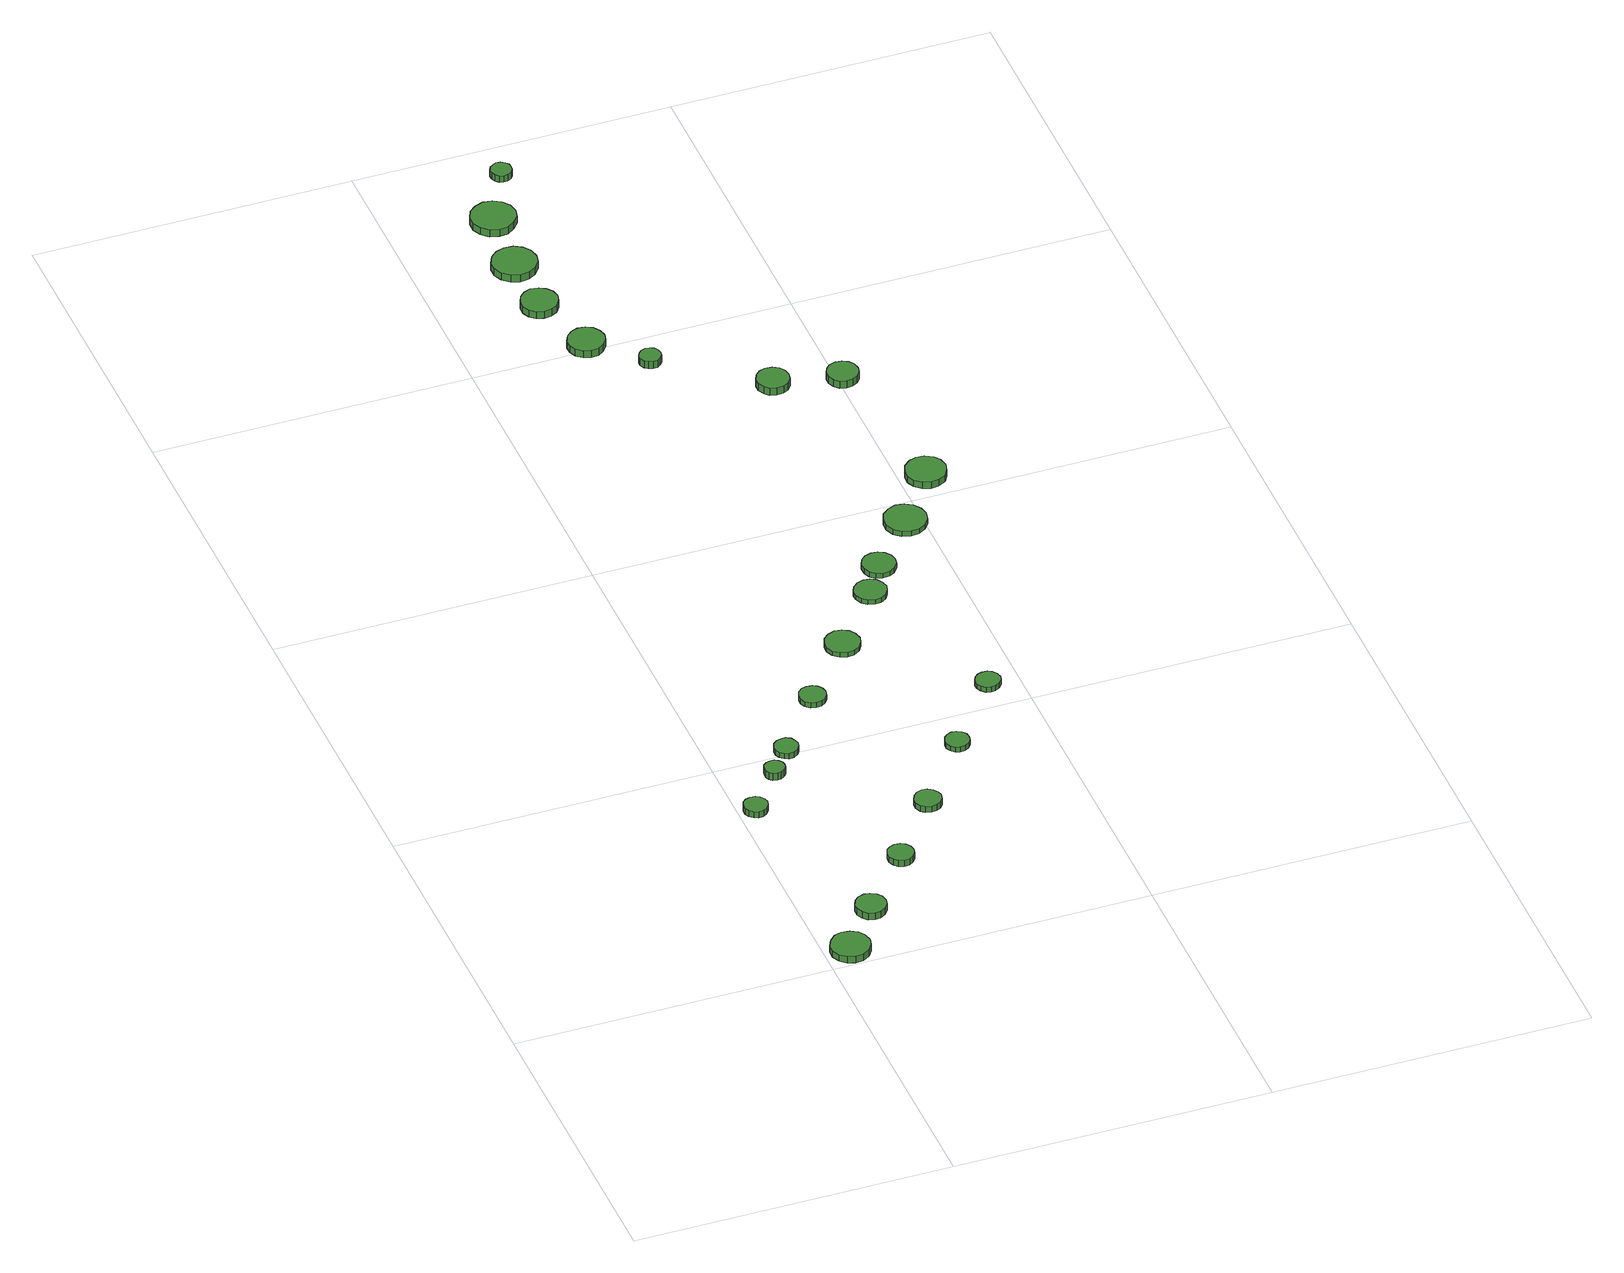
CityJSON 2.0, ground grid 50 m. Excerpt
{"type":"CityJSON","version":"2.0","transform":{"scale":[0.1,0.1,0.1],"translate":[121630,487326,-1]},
"CityObjects":{
"tree1":{"type":"SolitaryVegetationObject","attributes":{"function":"something"},"geometry":[{"type":"MultiSurface","lod":"1","boundaries":[[[0,1,2,3,4,5,6,7,8,9,10,11,12,13,14]],[[15,16,17,18,19,20,21,22,23,24,25,26,27,28,29]],[[0,29,28,1]],[[1,28,27,2]],[[2,27,26,3]],[[3,26,25,4]],[[4,25,24,5]],[[5,24,23,6]],[[6,23,22,7]],[[7,22,21,8]],[[8,21,20,9]],[[9,20,19,10]],[[10,19,18,11]],[[11,18,17,12]],[[12,17,16,13]],[[13,16,15,14]],[[14,15,29,0]]]}]},
"tree2":{"type":"SolitaryVegetationObject","attributes":{"function":"something"},"geometry":[{"type":"MultiSurface","lod":"1","boundaries":[[[30,31,32,33,34,35,36,37,38,39,40,41,42,43,44]],[[45,46,47,48,49,50,51,52,53,54,55,56,57,58,59]],[[30,59,58,31]],[[31,58,57,32]],[[32,57,56,33]],[[33,56,55,34]],[[34,55,54,35]],[[35,54,53,36]],[[36,53,52,37]],[[37,52,51,38]],[[38,51,50,39]],[[39,50,49,40]],[[40,49,48,41]],[[41,48,47,42]],[[42,47,46,43]],[[43,46,45,44]],[[44,45,59,30]]]}]},
"tree3":{"type":"SolitaryVegetationObject","attributes":{"function":"something"},"geometry":[{"type":"MultiSurface","lod":"1","boundaries":[[[60,61,62,63,64,65,66,67,68,69,70,71,72,73,74]],[[75,76,77,78,79,80,81,82,83,84,85,86,87,88,89]],[[60,89,88,61]],[[61,88,87,62]],[[62,87,86,63]],[[63,86,85,64]],[[64,85,84,65]],[[65,84,83,66]],[[66,83,82,67]],[[67,82,81,68]],[[68,81,80,69]],[[69,80,79,70]],[[70,79,78,71]],[[71,78,77,72]],[[72,77,76,73]],[[73,76,75,74]],[[74,75,89,60]]]}]},
"tree4":{"type":"SolitaryVegetationObject","attributes":{"function":"something"},"geometry":[{"type":"MultiSurface","lod":"1","boundaries":[[[90,91,92,93,94,95,96,97,98,99,100,101,102,103,104]],[[105,106,107,108,109,110,111,112,113,114,115,116,117,118,119]],[[90,119,118,91]],[[91,118,117,92]],[[92,117,116,93]],[[93,116,115,94]],[[94,115,114,95]],[[95,114,113,96]],[[96,113,112,97]],[[97,112,111,98]],[[98,111,110,99]],[[99,110,109,100]],[[100,109,108,101]],[[101,108,107,102]],[[102,107,106,103]],[[103,106,105,104]],[[104,105,119,90]]]}]},
"tree5":{"type":"SolitaryVegetationObject","attributes":{"function":"something"},"geometry":[{"type":"MultiSurface","lod":"1","boundaries":[[[120,121,122,123,124,125,126,127,128,129,130,131,132,133,134]],[[135,136,137,138,139,140,141,142,143,144,145,146,147,148,149]],[[120,149,148,121]],[[121,148,147,122]],[[122,147,146,123]],[[123,146,145,124]],[[124,145,144,125]],[[125,144,143,126]],[[126,143,142,127]],[[127,142,141,128]],[[128,141,140,129]],[[129,140,139,130]],[[130,139,138,131]],[[131,138,137,132]],[[132,137,136,133]],[[133,136,135,134]],[[134,135,149,120]]]}]},
"tree6":{"type":"SolitaryVegetationObject","attributes":{"function":"something"},"geometry":[{"type":"MultiSurface","lod":"1","boundaries":[[[150,151,152,153,154,155,156,157,158,159,160,161,162,163,164]],[[165,166,167,168,169,170,171,172,173,174,175,176,177,178,179]],[[150,179,178,151]],[[151,178,177,152]],[[152,177,176,153]],[[153,176,175,154]],[[154,175,174,155]],[[155,174,173,156]],[[156,173,172,157]],[[157,172,171,158]],[[158,171,170,159]],[[159,170,169,160]],[[160,169,168,161]],[[161,168,167,162]],[[162,167,166,163]],[[163,166,165,164]],[[164,165,179,150]]]}]},
"tree7":{"type":"SolitaryVegetationObject","attributes":{"function":"something"},"geometry":[{"type":"MultiSurface","lod":"1","boundaries":[[[180,181,182,183,184,185,186,187,188,189,190,191,192,193,194]],[[195,196,197,198,199,200,201,202,203,204,205,206,207,208,209]],[[180,209,208,181]],[[181,208,207,182]],[[182,207,206,183]],[[183,206,205,184]],[[184,205,204,185]],[[185,204,203,186]],[[186,203,202,187]],[[187,202,201,188]],[[188,201,200,189]],[[189,200,199,190]],[[190,199,198,191]],[[191,198,197,192]],[[192,197,196,193]],[[193,196,195,194]],[[194,195,209,180]]]}]},
"tree8":{"type":"SolitaryVegetationObject","attributes":{"function":"something"},"geometry":[{"type":"MultiSurface","lod":"1","boundaries":[[[210,211,212,213,214,215,216,217,218,219,220,221,222,223,224]],[[225,226,227,228,229,230,231,232,233,234,235,236,237,238,239]],[[210,239,238,211]],[[211,238,237,212]],[[212,237,236,213]],[[213,236,235,214]],[[214,235,234,215]],[[215,234,233,216]],[[216,233,232,217]],[[217,232,231,218]],[[218,231,230,219]],[[219,230,229,220]],[[220,229,228,221]],[[221,228,227,222]],[[222,227,226,223]],[[223,226,225,224]],[[224,225,239,210]]]}]},
"tree9":{"type":"SolitaryVegetationObject","attributes":{"function":"something"},"geometry":[{"type":"MultiSurface","lod":"1","boundaries":[[[240,241,242,243,244,245,246,247,248,249,250,251,252,253,254]],[[255,256,257,258,259,260,261,262,263,264,265,266,267,268,269]],[[240,269,268,241]],[[241,268,267,242]],[[242,267,266,243]],[[243,266,265,244]],[[244,265,264,245]],[[245,264,263,246]],[[246,263,262,247]],[[247,262,261,248]],[[248,261,260,249]],[[249,260,259,250]],[[250,259,258,251]],[[251,258,257,252]],[[252,257,256,253]],[[253,256,255,254]],[[254,255,269,240]]]}]},
"tree10":{"type":"SolitaryVegetationObject","attributes":{"function":"something"},"geometry":[{"type":"MultiSurface","lod":"1","boundaries":[[[270,271,272,273,274,275,276,277,278,279,280,281,282,283,284]],[[285,286,287,288,289,290,291,292,293,294,295,296,297,298,299]],[[270,299,298,271]],[[271,298,297,272]],[[272,297,296,273]],[[273,296,295,274]],[[274,295,294,275]],[[275,294,293,276]],[[276,293,292,277]],[[277,292,291,278]],[[278,291,290,279]],[[279,290,289,280]],[[280,289,288,281]],[[281,288,287,282]],[[282,287,286,283]],[[283,286,285,284]],[[284,285,299,270]]]}]},
"tree11":{"type":"SolitaryVegetationObject","attributes":{"function":"something"},"geometry":[{"type":"MultiSurface","lod":"1","boundaries":[[[300,301,302,303,304,305,306,307,308,309,310,311,312,313,314]],[[315,316,317,318,319,320,321,322,323,324,325,326,327,328,329]],[[300,329,328,301]],[[301,328,327,302]],[[302,327,326,303]],[[303,326,325,304]],[[304,325,324,305]],[[305,324,323,306]],[[306,323,322,307]],[[307,322,321,308]],[[308,321,320,309]],[[309,320,319,310]],[[310,319,318,311]],[[311,318,317,312]],[[312,317,316,313]],[[313,316,315,314]],[[314,315,329,300]]]}]},
"tree12":{"type":"SolitaryVegetationObject","attributes":{"function":"something"},"geometry":[{"type":"MultiSurface","lod":"1","boundaries":[[[330,331,332,333,334,335,336,337,338,339,340,341,342,343,344]],[[345,346,347,348,349,350,351,352,353,354,355,356,357,358,359]],[[330,359,358,331]],[[331,358,357,332]],[[332,357,356,333]],[[333,356,355,334]],[[334,355,354,335]],[[335,354,353,336]],[[336,353,352,337]],[[337,352,351,338]],[[338,351,350,339]],[[339,350,349,340]],[[340,349,348,341]],[[341,348,347,342]],[[342,347,346,343]],[[343,346,345,344]],[[344,345,359,330]]]}]},
"tree13":{"type":"SolitaryVegetationObject","attributes":{"function":"something"},"geometry":[{"type":"MultiSurface","lod":"1","boundaries":[[[360,361,362,363,364,365,366,367,368,369,370,371,372,373,374]],[[375,376,377,378,379,380,381,382,383,384,385,386,387,388,389]],[[360,389,388,361]],[[361,388,387,362]],[[362,387,386,363]],[[363,386,385,364]],[[364,385,384,365]],[[365,384,383,366]],[[366,383,382,367]],[[367,382,381,368]],[[368,381,380,369]],[[369,380,379,370]],[[370,379,378,371]],[[371,378,377,372]],[[372,377,376,373]],[[373,376,375,374]],[[374,375,389,360]]]}]},
"tree14":{"type":"SolitaryVegetationObject","attributes":{"function":"something"},"geometry":[{"type":"MultiSurface","lod":"1","boundaries":[[[390,391,392,393,394,395,396,397,398,399,400,401,402,403,404]],[[405,406,407,408,409,410,411,412,413,414,415,416,417,418,419]],[[390,419,418,391]],[[391,418,417,392]],[[392,417,416,393]],[[393,416,415,394]],[[394,415,414,395]],[[395,414,413,396]],[[396,413,412,397]],[[397,412,411,398]],[[398,411,410,399]],[[399,410,409,400]],[[400,409,408,401]],[[401,408,407,402]],[[402,407,406,403]],[[403,406,405,404]],[[404,405,419,390]]]}]},
"tree15":{"type":"SolitaryVegetationObject","attributes":{"function":"something"},"geometry":[{"type":"MultiSurface","lod":"1","boundaries":[[[420,421,422,423,424,425,426,427,428,429,430,431,432,433,434]],[[435,436,437,438,439,440,441,442,443,444,445,446,447,448,449]],[[420,449,448,421]],[[421,448,447,422]],[[422,447,446,423]],[[423,446,445,424]],[[424,445,444,425]],[[425,444,443,426]],[[426,443,442,427]],[[427,442,441,428]],[[428,441,440,429]],[[429,440,439,430]],[[430,439,438,431]],[[431,438,437,432]],[[432,437,436,433]],[[433,436,435,434]],[[434,435,449,420]]]}]},
"tree16":{"type":"SolitaryVegetationObject","attributes":{"function":"something"},"geometry":[{"type":"MultiSurface","lod":"1","boundaries":[[[450,451,452,453,454,455,456,457,458,459,460,461,462,463,464]],[[465,466,467,468,469,470,471,472,473,474,475,476,477,478,479]],[[450,479,478,451]],[[451,478,477,452]],[[452,477,476,453]],[[453,476,475,454]],[[454,475,474,455]],[[455,474,473,456]],[[456,473,472,457]],[[457,472,471,458]],[[458,471,470,459]],[[459,470,469,460]],[[460,469,468,461]],[[461,468,467,462]],[[462,467,466,463]],[[463,466,465,464]],[[464,465,479,450]]]}]},
"tree17":{"type":"SolitaryVegetationObject","attributes":{"function":"something"},"geometry":[{"type":"MultiSurface","lod":"1","boundaries":[[[480,481,482,483,484,485,486,487,488,489,490,491,492,493,494]],[[495,496,497,498,499,500,501,502,503,504,505,506,507,508,509]],[[480,509,508,481]],[[481,508,507,482]],[[482,507,506,483]],[[483,506,505,484]],[[484,505,504,485]],[[485,504,503,486]],[[486,503,502,487]],[[487,502,501,488]],[[488,501,500,489]],[[489,500,499,490]],[[490,499,498,491]],[[491,498,497,492]],[[492,497,496,493]],[[493,496,495,494]],[[494,495,509,480]]]}]},
"tree18":{"type":"SolitaryVegetationObject","attributes":{"function":"something"},"geometry":[{"type":"MultiSurface","lod":"1","boundaries":[[[510,511,512,513,514,515,516,517,518,519,520,521,522,523,524]],[[525,526,527,528,529,530,531,532,533,534,535,536,537,538,539]],[[510,539,538,511]],[[511,538,537,512]],[[512,537,536,513]],[[513,536,535,514]],[[514,535,534,515]],[[515,534,533,516]],[[516,533,532,517]],[[517,532,531,518]],[[518,531,530,519]],[[519,530,529,520]],[[520,529,528,521]],[[521,528,527,522]],[[522,527,526,523]],[[523,526,525,524]],[[524,525,539,510]]]}]},
"tree19":{"type":"SolitaryVegetationObject","attributes":{"function":"something"},"geometry":[{"type":"MultiSurface","lod":"1","boundaries":[[[540,541,542,543,544,545,546,547,548,549,550,551,552,553,554]],[[555,556,557,558,559,560,561,562,563,564,565,566,567,568,569]],[[540,569,568,541]],[[541,568,567,542]],[[542,567,566,543]],[[543,566,565,544]],[[544,565,564,545]],[[545,564,563,546]],[[546,563,562,547]],[[547,562,561,548]],[[548,561,560,549]],[[549,560,559,550]],[[550,559,558,551]],[[551,558,557,552]],[[552,557,556,553]],[[553,556,555,554]],[[554,555,569,540]]]}]},
"tree20":{"type":"SolitaryVegetationObject","attributes":{"function":"something"},"geometry":[{"type":"MultiSurface","lod":"1","boundaries":[[[570,571,572,573,574,575,576,577,578,579,580,581,582,583,584]],[[585,586,587,588,589,590,591,592,593,594,595,596,597,598,599]],[[570,599,598,571]],[[571,598,597,572]],[[572,597,596,573]],[[573,596,595,574]],[[574,595,594,575]],[[575,594,593,576]],[[576,593,592,577]],[[577,592,591,578]],[[578,591,590,579]],[[579,590,589,580]],[[580,589,588,581]],[[581,588,587,582]],[[582,587,586,583]],[[583,586,585,584]],[[584,585,599,570]]]}]},
"tree21":{"type":"SolitaryVegetationObject","attributes":{"function":"something"},"geometry":[{"type":"MultiSurface","lod":"1","boundaries":[[[600,601,602,603,604,605,606,607,608,609,610,611,612,613,614]],[[615,616,617,618,619,620,621,622,623,624,625,626,627,628,629]],[[600,629,628,601]],[[601,628,627,602]],[[602,627,626,603]],[[603,626,625,604]],[[604,625,624,605]],[[605,624,623,606]],[[606,623,622,607]],[[607,622,621,608]],[[608,621,620,609]],[[609,620,619,610]],[[610,619,618,611]],[[611,618,617,612]],[[612,617,616,613]],[[613,616,615,614]],[[614,615,629,600]]]}]},
"tree22":{"type":"SolitaryVegetationObject","attributes":{"function":"something"},"geometry":[{"type":"MultiSurface","lod":"1","boundaries":[[[630,631,632,633,634,635,636,637,638,639,640,641,642,643,644]],[[645,646,647,648,649,650,651,652,653,654,655,656,657,658,659]],[[630,659,658,631]],[[631,658,657,632]],[[632,657,656,633]],[[633,656,655,634]],[[634,655,654,635]],[[635,654,653,636]],[[636,653,652,637]],[[637,652,651,638]],[[638,651,650,639]],[[639,650,649,640]],[[640,649,648,641]],[[641,648,647,642]],[[642,647,646,643]],[[643,646,645,644]],[[644,645,659,630]]]}]},
"tree23":{"type":"SolitaryVegetationObject","attributes":{"function":"something"},"geometry":[{"type":"MultiSurface","lod":"1","boundaries":[[[660,661,662,663,664,665,666,667,668,669,670,671,672,673,674]],[[675,676,677,678,679,680,681,682,683,684,685,686,687,688,689]],[[660,689,688,661]],[[661,688,687,662]],[[662,687,686,663]],[[663,686,685,664]],[[664,685,684,665]],[[665,684,683,666]],[[666,683,682,667]],[[667,682,681,668]],[[668,681,680,669]],[[669,680,679,670]],[[670,679,678,671]],[[671,678,677,672]],[[672,677,676,673]],[[673,676,675,674]],[[674,675,689,660]]]}]}
},
"vertices":[
[71,33,18],[68,46,18],[61,56,18],[50,62,18],[37,64,18],[25,60,18],[16,51,18],[10,40,18],[10,27,18],[16,15,18],[25,7,18],[37,3,18],[50,4,18],[61,11,18],[68,21,18],[68,21,6],[61,11,6],[50,4,6],[37,3,6],[25,7,6],[16,15,6],[10,27,6],[10,40,6],[16,51,6],[25,60,6],[37,64,6],[50,62,6],[61,56,6],[68,46,6],[71,33,6],
[126,113,18],[124,123,18],[118,131,18],[109,136,18],[100,137,18],[90,134,18],[83,127,18],[79,118,18],[79,108,18],[83,99,18],[90,92,18],[100,89,18],[109,90,18],[118,95,18],[124,103,18],[124,103,6],[118,95,6],[109,90,6],[100,89,6],[90,92,6],[83,99,6],[79,108,6],[79,118,6],[83,127,6],[90,134,6],[100,137,6],[109,136,6],[118,131,6],[124,123,6],[126,113,6],
[46,393,18],[44,400,18],[39,407,18],[33,410,18],[25,411,18],[18,409,18],[12,404,18],[9,397,18],[9,389,18],[12,382,18],[18,377,18],[25,374,18],[33,375,18],[39,379,18],[44,385,18],[44,385,7],[39,379,7],[33,375,7],[25,374,7],[18,377,7],[12,382,7],[9,389,7],[9,397,7],[12,404,7],[18,409,7],[25,411,7],[33,410,7],[39,407,7],[44,400,7],[46,393,7],
[99,463,21],[98,469,21],[94,474,21],[88,478,21],[82,478,21],[75,476,21],[70,472,21],[68,466,21],[68,459,21],[70,453,21],[75,449,21],[82,447,21],[88,447,21],[94,451,21],[98,456,21],[98,456,8],[94,451,8],[88,447,8],[82,447,8],[75,449,8],[70,453,8],[68,459,8],[68,466,8],[70,472,8],[75,476,8],[82,478,8],[88,478,8],[94,474,8],[98,469,8],[99,463,8],
[207,213,17],[205,221,17],[200,228,17],[193,232,17],[184,233,17],[176,230,17],[170,225,17],[167,217,17],[167,208,17],[170,201,17],[176,195,17],[184,192,17],[193,193,17],[200,197,17],[205,204,17],[205,204,6],[200,197,6],[193,193,6],[184,192,6],[176,195,6],[170,201,6],[167,208,6],[167,217,6],[170,225,6],[176,230,6],[184,233,6],[193,232,6],[200,228,6],[205,221,6],[207,213,6],
[137,507,18],[135,514,18],[131,521,18],[124,525,18],[116,525,18],[109,523,18],[103,518,18],[100,511,18],[100,503,18],[103,496,18],[109,491,18],[116,488,18],[124,489,18],[131,493,18],[135,499,18],[135,499,8],[131,493,8],[124,489,8],[116,488,8],[109,491,8],[103,496,8],[100,503,8],[100,511,8],[103,518,8],[109,523,8],[116,525,8],[124,525,8],[131,521,8],[135,514,8],[137,507,8],
[290,318,18],[288,326,18],[283,333,18],[275,338,18],[267,339,18],[258,336,18],[252,330,18],[248,322,18],[248,313,18],[252,305,18],[258,300,18],[267,297,18],[275,298,18],[283,302,18],[288,309,18],[288,309,7],[283,302,7],[275,298,7],[267,297,7],[258,300,7],[252,305,7],[248,313,7],[248,322,7],[252,330,7],[258,336,7],[267,339,7],[275,338,7],[283,333,7],[288,326,7],[290,318,7],
[218,608,18],[216,616,18],[211,623,18],[204,627,18],[195,628,18],[187,626,18],[180,620,18],[177,612,18],[177,603,18],[180,595,18],[187,589,18],[195,587,18],[204,588,18],[211,592,18],[216,599,18],[216,599,9],[211,592,9],[204,588,9],[195,587,9],[187,589,9],[180,595,9],[177,603,9],[177,612,9],[180,620,9],[187,626,9],[195,628,9],[204,627,9],[211,623,9],[216,616,9],[218,608,9],
[377,434,17],[376,442,17],[371,448,17],[364,452,17],[356,453,17],[349,450,17],[343,445,17],[340,438,17],[340,430,17],[343,423,17],[349,417,17],[356,415,17],[364,416,17],[371,420,17],[376,426,17],[376,426,8],[371,420,8],[364,416,8],[356,415,8],[349,417,8],[343,423,8],[340,430,8],[340,438,8],[343,445,8],[349,450,8],[356,453,8],[364,452,8],[371,448,8],[376,442,8],[377,434,8],
[310,709,18],[307,720,18],[301,730,18],[291,735,18],[280,737,18],[269,733,18],[260,725,18],[256,715,18],[256,704,18],[260,693,18],[269,686,18],[280,682,18],[291,683,18],[301,689,18],[307,698,18],[307,698,10],[301,689,10],[291,683,10],[280,682,10],[269,686,10],[260,693,10],[256,704,10],[256,715,10],[260,725,10],[269,733,10],[280,737,10],[291,735,10],[301,730,10],[307,720,10],[310,709,10],
[390,810,18],[387,820,18],[381,829,18],[372,834,18],[362,835,18],[352,832,18],[344,825,18],[339,815,18],[339,805,18],[344,795,18],[352,788,18],[362,785,18],[372,786,18],[381,791,18],[387,800,18],[387,800,10],[381,791,10],[372,786,10],[362,785,10],[352,788,10],[344,795,10],[339,805,10],[339,815,10],[344,825,10],[352,832,10],[362,835,10],[372,834,10],[381,829,10],[387,820,10],[390,810,10],
[470,550,18],[468,558,18],[463,565,18],[456,569,18],[448,569,18],[441,567,18],[435,562,18],[431,554,18],[431,546,18],[435,539,18],[441,533,18],[448,531,18],[456,532,18],[463,536,18],[468,542,18],[468,542,9],[463,536,9],[456,532,9],[448,531,9],[441,533,9],[435,539,9],[431,546,9],[431,554,9],[435,562,9],[441,567,9],[448,569,9],[456,569,9],[463,565,9],[468,558,9],[470,550,9],
[210,1506,25],[207,1517,25],[200,1527,25],[190,1533,25],[178,1534,25],[167,1530,25],[158,1522,25],[153,1511,25],[153,1500,25],[158,1489,25],[167,1481,25],[178,1477,25],[190,1478,25],[200,1484,25],[207,1494,25],[207,1494,12],[200,1484,12],[190,1478,12],[178,1477,12],[167,1481,12],[158,1489,12],[153,1500,12],[153,1511,12],[158,1522,12],[167,1530,12],[178,1534,12],[190,1533,12],[200,1527,12],[207,1517,12],[210,1506,12],
[179,1618,24],[176,1630,24],[169,1639,24],[159,1645,24],[147,1647,24],[136,1643,24],[127,1635,24],[122,1624,24],[122,1612,24],[127,1601,24],[136,1593,24],[147,1590,24],[159,1591,24],[169,1597,24],[176,1607,24],[176,1607,11],[169,1597,11],[159,1591,11],[147,1590,11],[136,1593,11],[127,1601,11],[122,1612,11],[122,1624,11],[127,1635,11],[136,1643,11],[147,1647,11],[159,1645,11],[169,1639,11],[176,1630,11],[179,1618,11],
[424,865,18],[422,876,18],[415,885,18],[406,890,18],[395,891,18],[385,888,18],[377,881,18],[373,871,18],[373,860,18],[377,850,18],[385,843,18],[395,840,18],[406,841,18],[415,846,18],[422,855,18],[422,855,9],[415,846,9],[406,841,9],[395,840,9],[385,843,9],[377,850,9],[373,860,9],[373,871,9],[377,881,9],[385,888,9],[395,891,9],[406,890,9],[415,885,9],[422,876,9],[424,865,9],
[182,1714,27],[179,1728,27],[170,1740,27],[158,1747,27],[143,1748,27],[130,1744,27],[119,1734,27],[113,1721,27],[113,1707,27],[119,1694,27],[130,1684,27],[143,1679,27],[158,1681,27],[170,1688,27],[179,1700,27],[179,1700,14],[170,1688,14],[158,1681,14],[143,1679,14],[130,1684,14],[119,1694,14],[113,1707,14],[113,1721,14],[119,1734,14],[130,1744,14],[143,1748,14],[158,1747,14],[170,1740,14],[179,1728,14],[182,1714,14],
[272,1437,25],[271,1444,25],[267,1450,25],[261,1453,25],[254,1454,25],[247,1452,25],[242,1447,25],[239,1441,25],[239,1434,25],[242,1427,25],[247,1423,25],[254,1421,25],[261,1421,25],[267,1425,25],[271,1430,25],[271,1430,12],[267,1425,12],[261,1421,12],[254,1421,12],[247,1423,12],[242,1427,12],[239,1434,12],[239,1441,12],[242,1447,12],[247,1452,12],[254,1454,12],[261,1453,12],[267,1450,12],[271,1444,12],[272,1437,12],
[192,1828,25],[189,1842,25],[180,1854,25],[168,1861,25],[154,1863,25],[140,1858,25],[129,1849,25],[123,1836,25],[123,1821,25],[129,1808,25],[140,1798,25],[154,1794,25],[168,1795,25],[180,1803,25],[189,1814,25],[189,1814,12],[180,1803,12],[168,1795,12],[154,1794,12],[140,1798,12],[129,1808,12],[123,1821,12],[123,1836,12],[129,1849,12],[140,1858,12],[154,1863,12],[168,1861,12],[180,1854,12],[189,1842,12],[192,1828,12],
[505,952,18],[502,965,18],[494,976,18],[482,983,18],[469,985,18],[456,980,18],[445,971,18],[440,959,18],[440,945,18],[445,932,18],[456,923,18],[469,919,18],[482,920,18],[494,927,18],[502,938,18],[502,938,9],[494,927,9],[482,920,9],[469,919,9],[456,923,9],[445,932,9],[440,945,9],[440,959,9],[445,971,9],[456,980,9],[469,985,9],[482,983,9],[494,976,9],[502,965,9],[505,952,9],
[223,1928,24],[222,1935,24],[218,1940,24],[212,1944,24],[205,1945,24],[199,1942,24],[194,1938,24],[191,1932,24],[191,1925,24],[194,1919,24],[199,1914,24],[205,1912,24],[212,1913,24],[218,1916,24],[222,1921,24],[222,1921,12],[218,1916,12],[212,1913,12],[205,1912,12],[199,1914,12],[194,1919,12],[191,1925,12],[191,1932,12],[194,1938,12],[199,1942,12],[205,1945,12],[212,1944,12],[218,1940,12],[222,1935,12],[223,1928,12],
[430,1324,24],[428,1334,24],[422,1343,24],[413,1348,24],[402,1349,24],[392,1346,24],[385,1339,24],[380,1329,24],[380,1319,24],[385,1309,24],[392,1302,24],[402,1299,24],[413,1300,24],[422,1305,24],[428,1313,24],[428,1313,11],[422,1305,11],[413,1300,11],[402,1299,11],[392,1302,11],[385,1309,11],[380,1319,11],[380,1329,11],[385,1339,11],[392,1346,11],[402,1349,11],[413,1348,11],[422,1343,11],[428,1334,11],[430,1324,11],
[571,1046,21],[568,1059,21],[561,1069,21],[549,1076,21],[536,1077,21],[524,1073,21],[514,1064,21],[509,1052,21],[509,1039,21],[514,1027,21],[524,1019,21],[536,1014,21],[549,1016,21],[561,1022,21],[568,1033,21],[568,1033,9],[561,1022,9],[549,1016,9],[536,1014,9],[524,1019,9],[514,1027,9],[509,1039,9],[509,1052,9],[514,1064,9],[524,1073,9],[536,1077,9],[549,1076,9],[561,1069,9],[568,1059,9],[571,1046,9],
[531,1304,23],[529,1314,23],[523,1322,23],[514,1327,23],[504,1328,23],[494,1325,23],[487,1318,23],[483,1309,23],[483,1299,23],[487,1290,23],[494,1283,23],[504,1280,23],[514,1281,23],[523,1286,23],[529,1294,23],[529,1294,10],[523,1286,10],[514,1281,10],[504,1280,10],[494,1283,10],[487,1290,10],[483,1299,10],[483,1309,10],[487,1318,10],[494,1325,10],[504,1328,10],[514,1327,10],[523,1322,10],[529,1314,10],[531,1304,10]
]}
